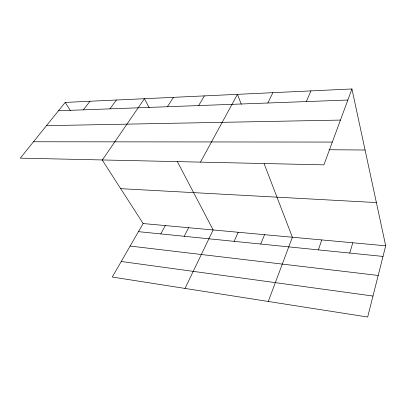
<?xml version="1.0" encoding="UTF-8"?>
<svg xmlns="http://www.w3.org/2000/svg" width="406" height="406" viewBox="0 0 406 406"><rect width="100%" height="100%" fill="white"/><g stroke="black" fill="none" stroke-linecap="round" stroke-linejoin="round"><path stroke-width="0.61" d="M351.936 88.97L323.917 164.856L20.3 158.142L65.188 102.419L351.936 88.97L385.7 245.797L367.674 317.03L112.279 277.039L143.13 223.539L102.221 159.969M349.759 253.06L352.799 242.778M318.395 249.883L321.745 239.931M268.27 301.465L292.376 237.236L264.113 163.669M260.708 244.042L264.57 234.683M306.337 101.581L310.96 90.893M234.13 241.347L238.195 232.262M185.009 288.427L213.15 229.963L177.199 161.294M267.833 103.007L272.908 92.675M184.217 236.292L188.628 227.715M200.493 162.126L237.474 94.339L241.281 104.246M160.761 233.917L165.318 225.574M198.63 105.57L204.401 95.887M167.419 106.722L173.453 97.338M102.368 159.959L144.434 98.699L149.139 107.681M109.935 108.854L116.375 100.018M83.413 109.838L90.005 101.251M58.464 110.762L347.851 100.043M46.451 125.672L340.451 120.08M33.49 141.765L332.331 142.07M329.063 149.733L365.08 150.022M120.689 188.663L376.392 202.569M143.13 223.539L385.7 245.797M138.451 231.653L383.01 256.43M130.138 246.066L378.194 275.461M121.247 261.484L372.987 296.04M65.188 102.419L70.563 110.772"/></g></svg>
